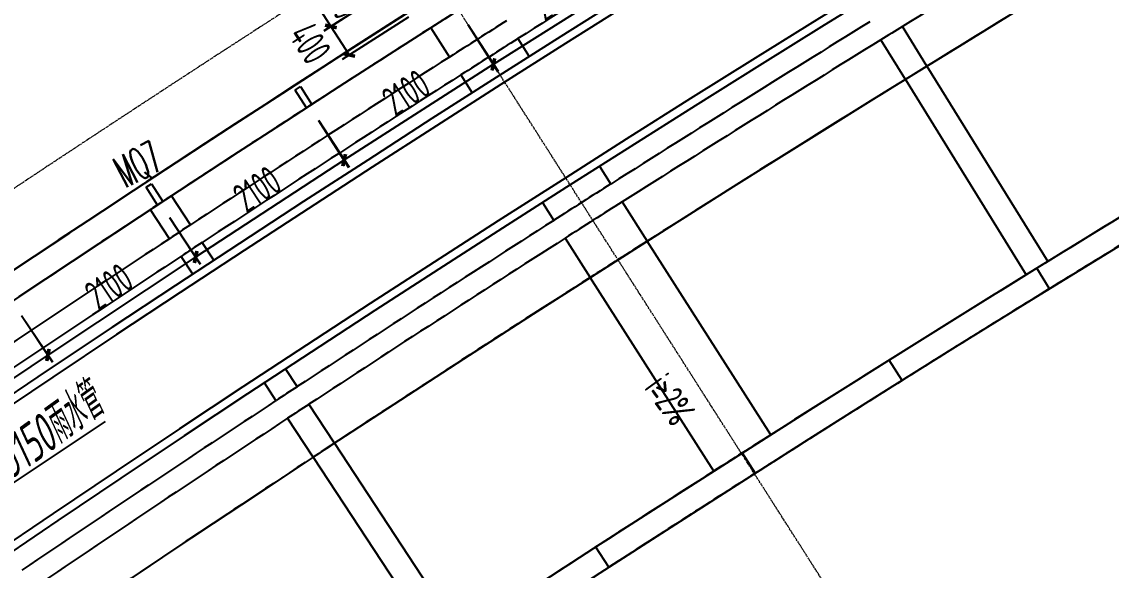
# Model space of a CAD drawing. Header units: millimetres. Extents: x 0 to 12110233, y -6694180 to 0.
# Drawn here: x 11616322 to 11629192, y -6454163 to -6447680 of the extents above; entities that cross this region are included whole.
import ezdxf
from ezdxf.enums import TextEntityAlignment as Align

# ---------------------------------------------------------------- set-up
doc = ezdxf.new("R2010")
doc.units = ezdxf.units.MM
doc.header["$LTSCALE"] = 10
doc.linetypes.add('A1-RG-AXIS-3~4F$0$CENTER', pattern=[50.8, 31.75, -6.35, 6.35, -6.35])
for name, color, linetype in [('A1-RD-3F$0$A-DIMS-1：100', 1, 'Continuous'), ('A1-RD-3F$0$A-GLAZ', 140, 'Continuous'), ('A1-RD-3F$0$A-louban', 5, 'Continuous'), ('A1-RI-F3$0$A-DIMS-1：100', 1, 'Continuous'), ('A1-RI-F3$0$A-SYMB', 4, 'Continuous'), ('A1-RI-F3$0$A-SYMB-AREA', 4, 'Continuous'), ('A1-RI-F3$0$A-SYMB-NAME', 4, 'Continuous'), ('A1-RI-F3$0$A-SYMB-STRS', 1, 'Continuous'), ('A1-RI-F3$0$A-TEXT', 4, 'Continuous'), ('A1-RI-F3$0$A-TEXT1', 4, 'Continuous'), ('A1-RI-F3$0$A1-RI-F3$0$A-DETL-PEN1', 245, 'Continuous'), ('A1-RI-F3$0$A1-RI-F3$0$A-DETL-PEN2', 233, 'Continuous'), ('A1-RI-F3$0$Crescent canopy$0$A-DETL-PEN1', 245, 'Continuous'), ('A1-RI-F3$0$Crescent canopy$0$A-DETL-PEN2', 233, 'Continuous'), ('A1-RI-F3$0$N-SYMB-DOOR', 13, 'Continuous'), ('A1-RI-F3$0$N-SYMB-DOOR1', 13, 'Continuous'), ('A1-RI-F3$0$N-SYMB-DOOR2', 13, 'Continuous')]:
    doc.layers.add(name, color=color, linetype=linetype)
doc.layers.add('A1-RG-AXIS-3~4F$0$A-GRID', color=1, linetype='A1-RG-AXIS-3~4F$0$CENTER', lineweight=9)
doc.layers.add('A1-RI-F3$0$A-STRA-HRAL', color=3, linetype='Continuous', lineweight=9)
doc.styles.add('A1-RD-3F$0$XD2008', font='xd-hzs.shx', dxfattribs={"width": 0.7, "bigfont": 'xd-hztxt.shx'})
doc.styles.add('A1-RI-F3$0$ECADI', font='gbeitc.shx', dxfattribs={"width": 0.7, "bigfont": 'gbcbig.shx'})
doc.styles.add('A1-RI-F3$0$ECADI-SYM', font='simplex.shx', dxfattribs={"width": 0.7, "bigfont": 'hztxt.shx'})
doc.styles.add('A1-RI-F3$0$XD2008', font='xd-hzs.shx', dxfattribs={"width": 0.7, "bigfont": 'xd-hztxt.shx'})
doc.dimstyles.new('A1-RD-3F$0$XD100$0', dxfattribs={"dimscale": 100, "dimtxt": 3.5, "dimasz": 1, "dimexe": 1, "dimexo": 2, "dimgap": 1, "dimtad": 1, "dimdec": 0, "dimdsep": 46, "dimtxsty": 'A1-RD-3F$0$XD2008', "dimblk1": 'A1-RD-3F$0$_ArchTick', "dimblk2": 'A1-RD-3F$0$_ArchTick', "dimsah": 1, "dimcen": 2.5, "dimclrd": 1, "dimclre": 1, "dimclrt": 4, "dimaunit": 1, "dimadec": 0, "dimazin": 0, "dimtfac": 1, "dimtdec": 0, "dimtix": 1, "dimtmove": 2, "dimatfit": 3, "dimfxl": 0, "dimtolj": 1, "dimtzin": 0, "dimarcsym": 0})
doc.dimstyles.new('A1-RI-F3$0$XD100$0', dxfattribs={"dimscale": 100, "dimtxt": 3.5, "dimasz": 2, "dimexe": 1, "dimexo": 2, "dimgap": 1, "dimtad": 1, "dimdec": 0, "dimdsep": 46, "dimtxsty": 'A1-RI-F3$0$XD2008', "dimblk1": 'A1-RI-F3$0$_ArchTick', "dimblk2": 'A1-RI-F3$0$_ArchTick', "dimsah": 1, "dimcen": 2.5, "dimclrd": 1, "dimclre": 1, "dimclrt": 4, "dimaunit": 1, "dimadec": 0, "dimazin": 0, "dimtfac": 1, "dimtdec": 0, "dimtix": 1, "dimtmove": 2, "dimatfit": 3, "dimfxl": 0, "dimtolj": 1, "dimtzin": 0, "dimarcsym": 0})

# ---------------------------------------------------------------- blocks, each defined once
blk = doc.blocks.new('A1-RD-3F$0$_ArchTick')
at = {"color": 0, "linetype": 'ByBlock', "const_width": 0.4}
blk.add_lwpolyline([(-0.5, -0.5), (0.5, 0.5)], dxfattribs=at)
blk = doc.blocks.new('*D645')
at = {"layer": 'A1-RD-3F$0$A-DIMS-1：100', "color": 1, "linetype": 'ByBlock', "lineweight": -2}
for p, q in [((11623366, -6446589), (11623720, -6447149)), ((11623667, -6447065), (11621892, -6448187)), ((11621591, -6447711), (11621945, -6448272))]:
    blk.add_line(p, q, dxfattribs=at)
at = {"layer": 'A1-RD-3F$0$A-DIMS-1：100', "color": 1, "linetype": 'ByBlock', "lineweight": -2, "xscale": 100, "yscale": 100, "zscale": 100}
for p, rotation in [((11623667, -6447065), 32.30968482004107), ((11621892, -6448187), 212.3096848200411)]:
    blk.add_blockref('A1-RD-3F$0$_ArchTick', p, dxfattribs=dict(at, rotation=rotation))
at = {"layer": 'A1-RD-3F$0$A-DIMS-1：100', "color": 4, "linetype": 'ByBlock', "insert": (11622632, -6447393), "char_height": 350, "attachment_point": 5, "rotation": 32.3097, "style": 'A1-RD-3F$0$XD2008'}
blk.add_mtext('\\A1;2100', dxfattribs=at)
blk = doc.blocks.new('*D646')
at = {"layer": 'A1-RD-3F$0$A-DIMS-1：100', "color": 1, "linetype": 'ByBlock', "lineweight": -2}
for p, q in [((11621592, -6447711), (11621949, -6448266)), ((11621895, -6448182), (11620128, -6449317)), ((11619826, -6448846), (11620182, -6449401))]:
    blk.add_line(p, q, dxfattribs=at)
at = {"layer": 'A1-RD-3F$0$A-DIMS-1：100', "color": 1, "linetype": 'ByBlock', "lineweight": -2, "xscale": 100, "yscale": 100, "zscale": 100}
for p, rotation in [((11621895, -6448182), 32.73107369233867), ((11620128, -6449317), 212.7310736923387)]:
    blk.add_blockref('A1-RD-3F$0$_ArchTick', p, dxfattribs=dict(at, rotation=rotation))
at = {"layer": 'A1-RD-3F$0$A-DIMS-1：100', "color": 4, "linetype": 'ByBlock', "insert": (11620863, -6448518), "char_height": 350, "attachment_point": 5, "rotation": 32.7311, "style": 'A1-RD-3F$0$XD2008'}
blk.add_mtext('\\A1;2100', dxfattribs=at)
blk = doc.blocks.new('*D647')
at = {"layer": 'A1-RD-3F$0$A-DIMS-1：100', "color": 1, "linetype": 'ByBlock', "lineweight": -2}
for p, q in [((11619827, -6448845), (11620188, -6449398)), ((11620133, -6449314), (11618374, -6450462)), ((11618068, -6449993), (11618429, -6450546))]:
    blk.add_line(p, q, dxfattribs=at)
at = {"layer": 'A1-RD-3F$0$A-DIMS-1：100', "color": 1, "linetype": 'ByBlock', "lineweight": -2, "xscale": 100, "yscale": 100, "zscale": 100}
for p, rotation in [((11620133, -6449314), 33.13740925475622), ((11618374, -6450462), 213.1374092547562)]:
    blk.add_blockref('A1-RD-3F$0$_ArchTick', p, dxfattribs=dict(at, rotation=rotation))
at = {"layer": 'A1-RD-3F$0$A-DIMS-1：100', "color": 4, "linetype": 'ByBlock', "insert": (11619103, -6449658), "char_height": 350, "attachment_point": 5, "rotation": 33.1374, "style": 'A1-RD-3F$0$XD2008'}
blk.add_mtext('\\A1;2100', dxfattribs=at)
blk = doc.blocks.new('*D601')
at = {"layer": 'A1-RD-3F$0$A-DIMS-1：100', "color": 1, "linetype": 'ByBlock', "lineweight": -2}
for p, q in [((11618069, -6449992), (11618434, -6450543)), ((11618379, -6450459), (11616629, -6451620)), ((11616319, -6451153), (11616684, -6451703))]:
    blk.add_line(p, q, dxfattribs=at)
at = {"layer": 'A1-RD-3F$0$A-DIMS-1：100', "color": 1, "linetype": 'ByBlock', "lineweight": -2, "xscale": 100, "yscale": 100, "zscale": 100}
for p, rotation in [((11618379, -6450459), 33.54876512828285), ((11616629, -6451620), 213.5487651282828)]:
    blk.add_blockref('A1-RD-3F$0$_ArchTick', p, dxfattribs=dict(at, rotation=rotation))
at = {"layer": 'A1-RD-3F$0$A-DIMS-1：100', "color": 4, "linetype": 'ByBlock', "insert": (11617352, -6450810), "char_height": 350, "attachment_point": 5, "rotation": 33.5488, "style": 'A1-RD-3F$0$XD2008'}
blk.add_mtext('\\A1;2100', dxfattribs=at)
blk = doc.blocks.new('*D602')
at = {"layer": 'A1-RD-3F$0$A-DIMS-1：100', "color": 1, "linetype": 'ByBlock', "lineweight": -2}
for p, q in [((11616320, -6451152), (11616689, -6451700)), ((11616633, -6451617), (11614891, -6452790)), ((11614579, -6452325), (11614947, -6452873))]:
    blk.add_line(p, q, dxfattribs=at)
at = {"layer": 'A1-RD-3F$0$A-DIMS-1：100', "color": 1, "linetype": 'ByBlock', "lineweight": -2, "xscale": 100, "yscale": 100, "zscale": 100}
for p, rotation in [((11616633, -6451617), 33.95447421643642), ((11614891, -6452790), 213.9544742164364)]:
    blk.add_blockref('A1-RD-3F$0$_ArchTick', p, dxfattribs=dict(at, rotation=rotation))
at = {"layer": 'A1-RD-3F$0$A-DIMS-1：100', "color": 4, "linetype": 'ByBlock', "insert": (11615609, -6451975), "char_height": 350, "attachment_point": 5, "rotation": 33.9545, "style": 'A1-RD-3F$0$XD2008'}
blk.add_mtext('\\A1;2100', dxfattribs=at)
blk = doc.blocks.new('A1-RD-3F$0$chuangkuang')
at = {"linetype": 'ByBlock'}
for p, q in [((11593433, -6456040), (11593631, -6455887)), ((11593631, -6455887), (11593677, -6455946)), ((11593677, -6455946), (11593479, -6456099)), ((11593479, -6456099), (11593433, -6456040))]:
    blk.add_line(p, q, dxfattribs=at)
blk = doc.blocks.new('A1-RI-F3$0$_ArchTick')
at = {"color": 0, "linetype": 'ByBlock', "const_width": 0.4}
blk.add_lwpolyline([(-0.5, -0.5), (0.5, 0.5)], dxfattribs=at)
blk = doc.blocks.new('*D284')
at = {"layer": 'A1-RI-F3$0$A-DIMS-1：100', "color": 1, "linetype": 'ByBlock', "lineweight": -2}
for p, q in [((11620432, -6446909), (11619647, -6447409)), ((11619732, -6447355), (11619678, -6447271)), ((11619732, -6447355), (11619974, -6447735)), ((11620673, -6447289), (11619889, -6447789)), ((11619974, -6447735), (11620027, -6447819))]:
    blk.add_line(p, q, dxfattribs=at)
at = {"layer": 'A1-RI-F3$0$A-DIMS-1：100', "color": 1, "linetype": 'ByBlock', "lineweight": -2, "xscale": 100, "yscale": 100, "zscale": 100}
for p, rotation in [((11619732, -6447355), 302.5203786183682), ((11619974, -6447735), 122.5203786183683)]:
    blk.add_blockref('A1-RI-F3$0$_ArchTick', p, dxfattribs=dict(at, rotation=rotation))
at = {"layer": 'A1-RI-F3$0$A-DIMS-1：100', "color": 4, "linetype": 'ByBlock', "insert": (11620085, -6447397), "char_height": 350, "attachment_point": 5, "rotation": 302.5204, "style": 'A1-RI-F3$0$XD2008'}
blk.add_mtext('\\A1;450', dxfattribs=at)
blk = doc.blocks.new('*D285')
at = {"layer": 'A1-RI-F3$0$A-DIMS-1：100', "color": 1, "linetype": 'ByBlock', "lineweight": -2}
for p, q in [((11620674, -6447289), (11619890, -6447790)), ((11620889, -6447626), (11620106, -6448127)), ((11619974, -6447736), (11620190, -6448073))]:
    blk.add_line(p, q, dxfattribs=at)
at = {"layer": 'A1-RI-F3$0$A-DIMS-1：100', "color": 1, "linetype": 'ByBlock', "lineweight": -2, "xscale": 100, "yscale": 100, "zscale": 100}
for p, rotation in [((11619974, -6447736), 122.5881871758488), ((11620190, -6448073), 302.5881871758488)]:
    blk.add_blockref('A1-RI-F3$0$_ArchTick', p, dxfattribs=dict(at, rotation=rotation))
at = {"layer": 'A1-RI-F3$0$A-DIMS-1：100', "color": 4, "linetype": 'ByBlock', "insert": (11619728, -6447932), "char_height": 350, "attachment_point": 5, "rotation": 302.5882, "style": 'A1-RI-F3$0$XD2008'}
blk.add_mtext('\\A1;400', dxfattribs=at)
blk = doc.blocks.new('A1-RG-AXIS-3~4F')
at = {"layer": 'A1-RG-AXIS-3~4F$0$A-GRID', "linetype": 'A1-RG-AXIS-3~4F$0$CENTER', "ltscale": 0.05}
blk.add_lwpolyline([(11682866.1, -6392336.6, 0.1037295), (11569674.9, -6456283.6, 0.1037295)], format="xyb", dxfattribs=at)
at = {"layer": 'A1-RG-AXIS-3~4F$0$A-GRID', "ltscale": 0.05}
for points in [[(11690526.5, -6414141.6, 0.1045271), (11584753.6, -6473784.9, 0.1045271)], [(11691982.6, -6418505.7, 0.1046376), (11587756.3, -6477270.1)]]:
    blk.add_lwpolyline(points, format="xyb", dxfattribs=at)
at = {"layer": 'A1-RG-AXIS-3~4F$0$A-GRID', "linetype": 'A1-RG-AXIS-3~4F$0$CENTER', "ltscale": 0.05}
blk.add_lwpolyline([(11626002.1, -6454628.9), (11603635.8, -6419548.3)], dxfattribs=at)
blk.add_arc((11778731.9, -6694178.6), 308600, 107.574373, 131.323037, dxfattribs=at)
at = {"layer": 'A1-RG-AXIS-3~4F$0$A-GRID', "ltscale": 0.05}
blk.add_arc((11778731.9, -6694178.6), 301700, 107.53359, 131.336201, dxfattribs=at)
blk = doc.blocks.new('A1-RI-F3$0$mc')
at = {"layer": 'A1-RI-F3$0$N-SYMB-DOOR', "style": 'A1-RI-F3$0$ECADI-SYM', "width": 0.7}
for tag, p in [('门窗主编号1', (55.7, -311.3)), ('门窗主编号2', (667.6, -311.3))]:
    blk.add_attdef(tag, p, '', height=180, dxfattribs=at)
at = {"layer": 'A1-RI-F3$0$N-SYMB-DOOR', "style": 'A1-RI-F3$0$ECADI-SYM', "width": 0.7, "flags": 1}
for tag, p in [('洞口尺寸(宽X高)', (55.6, -717.2)), ('备注', (57.1, -921.2))]:
    blk.add_attdef(tag, p, '', height=180, dxfattribs=at)
at = {"layer": 'A1-RI-F3$0$N-SYMB-DOOR1', "style": 'A1-RI-F3$0$ECADI-SYM', "width": 0.7}
blk.add_attdef('门窗辅编号1', (55.7, -516.1), '', height=180, dxfattribs=at)
at = {"layer": 'A1-RI-F3$0$N-SYMB-DOOR2', "style": 'A1-RI-F3$0$ECADI-SYM', "width": 0.7}
blk.add_attdef('门窗辅编号2', (311.5, -516.1), '', height=180, dxfattribs=at)
blk = doc.blocks.new('A1-RI-F3$0$5erhfh')
at = {"layer": 'A1-RI-F3$0$A-SYMB-AREA', "style": 'A1-RI-F3$0$ECADI', "width": 0.7}
blk.add_attdef('340M2', text='', height=2.5, dxfattribs=at).set_placement((0, 1.25), align=Align.MIDDLE_LEFT)
at = {"layer": 'A1-RI-F3$0$A-SYMB-NAME', "style": 'A1-RI-F3$0$ECADI', "width": 0.7}
blk.add_attdef('CHINESENAME', (-12.29, 3.09), '', height=4.5, dxfattribs=at)
blk = doc.blocks.new('A1-RI-F3$0$A1RUODIANJIAN')
at = {"layer": 'A1-RI-F3$0$A-SYMB-NAME', "linetype": 'ByBlock', "style": 'A1-RI-F3$0$XD2008', "width": 0.7}
blk.add_attdef('A1RUODIANJIAN', (11587156, -6438427), '', height=350, dxfattribs=at)
blk = doc.blocks.new('A1-RI-F3$0$A1-RI-F3$0$CRESCENT')
at = {"layer": 'A1-RI-F3$0$A1-RI-F3$0$A-DETL-PEN1'}
for radius, start, end in [(291580, 107.79006, 130.53329), (291480, 107.79008, 130.53322), (290140, 107.79045, 130.53224), (290040, 107.79047, 130.53216)]:
    blk.add_arc((761388, 423551), radius, start, end, dxfattribs=at)
at = {"layer": 'A1-RI-F3$0$A1-RI-F3$0$A-DETL-PEN2'}
for p, q in [((603809, 669964), (604029, 669619)), ((609669, 669512), (609380, 669980)), ((604838, 669838), (604972, 669627)), ((609414, 669355), (609125, 669823)), ((609669, 669512), (611096, 667202)), ((604163, 669408), (604298, 669197)), ((609414, 669355), (610840, 667045)), ((605800, 668328), (605935, 668118)), ((600971, 667636), (600745, 667978)), ((605126, 667898), (605260, 667688)), ((606069, 667907), (606365, 667443)), ((600720, 667471), (600495, 667814)), ((605394, 667477), (605690, 667013)), ((607824, 665154), (606365, 667443)), ((601246, 667218), (601108, 667427)), ((600995, 667053), (600858, 667262)), ((611118, 666881), (610968, 667123)), ((607150, 664724), (605690, 667013)), ((609375, 665796), (609223, 666037)), ((602229, 665723), (602092, 665932)), ((601979, 665558), (601842, 665767)), ((602669, 665055), (602367, 665514)), ((602419, 664890), (602116, 665349)), ((602669, 665055), (604161, 662786)), ((602419, 664890), (603911, 662622)), ((607487, 664939), (607640, 664699)), ((605912, 663588), (605757, 663827))]:
    blk.add_line(p, q, dxfattribs=at)
for centre, radius, start, end in [((761380, 423550), 288986, 105.8232, 130.74813), ((761380, 423550), 286271, 105.7964, 131.29161), ((761380, 423550), 285986, 105.79356, 131.34926), ((761362, 423594), 289490, 120.95391, 121.66806), ((761384, 423558), 291822, 121.72722, 122.44181), ((761421, 423500), 292551, 122.44196, 122.59864), ((761421, 423500), 292141, 122.44185, 122.59875), ((761384, 423558), 289782, 121.72743, 122.44126), ((761426, 423491), 292562, 122.59864, 123.31359), ((761365, 423589), 289496, 121.66806, 121.72744), ((761421, 423500), 291891, 122.44178, 122.59882), ((761384, 423558), 289532, 121.72745, 122.44119), ((761426, 423491), 292152, 122.59875, 123.31355), ((761426, 423491), 291902, 122.59882, 123.31352), ((761420, 423501), 289851, 122.44123, 122.59937), ((761408, 423520), 292528, 123.3136, 123.37236), ((761420, 423501), 289601, 122.44116, 122.59944), ((761372, 423573), 292464, 123.37234, 124.08721), ((761426, 423492), 289861, 122.59937, 123.31332), ((761408, 423520), 292118, 123.31356, 123.3724), ((761372, 423573), 292054, 123.37238, 124.0871), ((761426, 423492), 289611, 122.59944, 123.31329), ((761408, 423520), 291868, 123.31353, 123.37242), ((761372, 423573), 291804, 123.3724, 124.08704), ((761408, 423520), 289827, 123.31333, 123.37263), ((761373, 423573), 289764, 123.37261, 124.08648), ((761408, 423520), 289577, 123.3133, 123.37266), ((761373, 423573), 289514, 123.37264, 124.08642)]:
    blk.add_arc(centre, radius, start, end, dxfattribs=at)
blk = doc.blocks.new('A1-RI-F3$0$Crescent canopy$0$CRESCENT')
at = {"layer": 'A1-RI-F3$0$Crescent canopy$0$A-DETL-PEN1'}
for radius, start, end in [(291580, 107.79006, 130.53329), (291480, 107.79008, 130.53322), (290140, 107.79045, 130.53224), (290040, 107.79047, 130.53216)]:
    blk.add_arc((761388, 423551), radius, start, end, dxfattribs=at)
at = {"layer": 'A1-RI-F3$0$Crescent canopy$0$A-DETL-PEN2'}
for p, q in [((603809, 669964), (604029, 669619)), ((609669, 669512), (609380, 669980)), ((604838, 669838), (604972, 669627)), ((609414, 669355), (609125, 669823)), ((609669, 669512), (611096, 667202)), ((604163, 669408), (604298, 669197)), ((609414, 669355), (610840, 667045)), ((605800, 668328), (605935, 668118)), ((600971, 667636), (600745, 667978)), ((605126, 667898), (605260, 667688)), ((606069, 667907), (606365, 667443)), ((600720, 667471), (600495, 667814)), ((605394, 667477), (605690, 667013)), ((607824, 665154), (606365, 667443)), ((601246, 667218), (601108, 667427)), ((600995, 667053), (600858, 667262)), ((611118, 666881), (610968, 667123)), ((607150, 664724), (605690, 667013)), ((609375, 665796), (609223, 666037)), ((602229, 665723), (602092, 665932)), ((601979, 665558), (601842, 665767)), ((602669, 665055), (602367, 665514)), ((602419, 664890), (602116, 665349)), ((602669, 665055), (604161, 662786)), ((602419, 664890), (603911, 662622)), ((607487, 664939), (607640, 664699)), ((605912, 663588), (605757, 663827))]:
    blk.add_line(p, q, dxfattribs=at)
for centre, radius, start, end in [((761362, 423594), 289490, 120.95391, 121.66806), ((761384, 423558), 291822, 121.72722, 122.44181), ((761362, 423594), 288940, 120.95406, 121.668), ((761421, 423500), 292551, 122.44196, 122.59864), ((761421, 423500), 292141, 122.44185, 122.59875), ((761384, 423558), 289782, 121.72743, 122.44126), ((761426, 423491), 292562, 122.59864, 123.31359), ((761365, 423589), 289496, 121.66806, 121.72744), ((761421, 423500), 291891, 122.44178, 122.59882), ((761384, 423558), 289532, 121.72745, 122.44119), ((761426, 423491), 292152, 122.59875, 123.31355), ((761365, 423589), 288946, 121.668, 121.72749), ((761426, 423491), 291902, 122.59882, 123.31352), ((761384, 423558), 288982, 121.72751, 122.44104), ((761370, 423581), 286240, 120.95481, 121.66769), ((761420, 423501), 289851, 122.44123, 122.59937), ((761408, 423520), 292528, 123.3136, 123.37236), ((761372, 423577), 285960, 121.28627, 121.69771), ((761420, 423501), 289601, 122.44116, 122.59944), ((761372, 423573), 292464, 123.37234, 124.08721), ((761426, 423492), 289861, 122.59937, 123.31332), ((761408, 423520), 292118, 123.31356, 123.3724), ((761372, 423573), 292054, 123.37238, 124.0871), ((761426, 423492), 289611, 122.59944, 123.31329), ((761420, 423501), 289050, 122.44101, 122.59959), ((761408, 423520), 291868, 123.31353, 123.37242), ((761372, 423573), 291804, 123.3724, 124.08704), ((761365, 423589), 286231, 121.66772, 121.72777), ((761386, 423555), 286271, 121.72774, 122.44022), ((761426, 423492), 289061, 122.59959, 123.31323), ((761381, 423563), 285977, 121.69771, 122.10912), ((761394, 423542), 286001, 122.10912, 122.52026), ((761408, 423520), 289827, 123.31333, 123.37263), ((761373, 423573), 289764, 123.37261, 124.08648), ((761408, 423520), 289577, 123.3133, 123.37266), ((761373, 423573), 289514, 123.37264, 124.08642), ((761420, 423501), 286335, 122.44026, 122.60034), ((761408, 423520), 289027, 123.31324, 123.37271), ((761373, 423573), 288964, 123.37269, 124.08627), ((761401, 423531), 286299, 122.60031, 123.31304), ((761401, 423531), 286015, 122.52026, 122.9317), ((761399, 423534), 286010, 122.93169, 123.34306)]:
    blk.add_arc(centre, radius, start, end, dxfattribs=at)
blk = doc.blocks.new('A1-RD-3F')
at = {"layer": 'A1-RD-3F$0$A-GLAZ', "ltscale": 0.25}
for radius, start, end in [(292500, 108.926088, 127.887577), (292800, 117.388439, 127.828852)]:
    blk.add_arc((11778731.9, -6694178.6), radius, start, end, dxfattribs=at)
at = {"layer": 'A1-RD-3F$0$A-louban'}
blk.add_lwpolyline([(11592588.1, -6454464.8), (11599156.3, -6462911.6, -0.0824084), (11683479, -6417305.5)], format="xyb", dxfattribs=at)
at = {"linetype": 'ByBlock'}
for p, rotation in [((4190006.4, -17443606.6), 85.0637443589525), ((4267376.7, -17497812.3), 85.47509873445583)]:
    blk.add_blockref('A1-RD-3F$0$chuangkuang', p, dxfattribs=dict(at, rotation=rotation))
at = {"layer": 'A1-RD-3F$0$A-DIMS-1：100', "color": 3, "linetype": 'ByBlock'}
for p1, p2, distance, picture, middle in [((11623258.8, -6446419.9), (11621484, -6447542.4), 762.9, '*D645', (11622632.1, -6447393.5)), ((11621484, -6447542.4), (11619717.4, -6448677.8), 760.1, '*D646', (11620862.9, -6448518.2)), ((11619717.4, -6448677.8), (11617958.9, -6449825.8), 760, '*D647', (11619103.3, -6449658)), ((11617958.9, -6449825.8), (11616208.8, -6450986.4), 760, '*D601', (11617351.9, -6450810.3)), ((11616208.8, -6450986.4), (11614466.9, -6452159.3), 760, '*D602', (11615608.7, -6451975.1))]:
    dim = blk.add_aligned_dim(p1=p1, p2=p2, distance=distance, dimstyle='A1-RD-3F$0$XD100$0', override={"dimasz": 1}, dxfattribs=at)
    dim.commit()
    dim.dimension.update_dxf_attribs({"geometry": picture, "text_midpoint": middle})
blk = doc.blocks.new('A1-RI-F3')
at = {"layer": 'A1-RI-F3$0$A-STRA-HRAL', "ltscale": 0.25}
for radius, start, end in [(303650, 120.912698, 125.773477), (303700, 120.922125, 125.764051)]:
    blk.add_arc((11778731.9, -6694178.6), radius, start, end, dxfattribs=at)
at = {"layer": 'A1-RI-F3$0$A-SYMB'}
blk.add_lwpolyline([(11616049.2, -6454492.9), (11616176.4, -6453161.3), (11617312.4, -6452405.9)], dxfattribs=at)
at = {"layer": 'A1-RI-F3$0$A-SYMB-STRS'}
blk.add_lwpolyline([(11624099.7, -6452742.7, 0, 0, 0), (11623245.7, -6451476, 80, 0, 0), (11623078, -6451227.3, 0, 0, 0)], format="xyseb", dxfattribs=at)
for name, p in [('A1-RG-AXIS-3~4F', (0, 0)), ('A1-RI-F3$0$Crescent canopy$0$CRESCENT', (11017346, -7117715.9))]:
    blk.add_blockref(name, p)
at = {"color": 3, "linetype": 'ByBlock'}
blk.add_blockref('A1-RD-3F', (0, 0), dxfattribs=at)
at = {"layer": 'A1-RI-F3$0$A-SYMB-NAME', "linetype": 'ByBlock'}
ref = blk.add_blockref('A1-RI-F3$0$A1RUODIANJIAN', (23648772.7, -12031471.5), dxfattribs=dict(at, xscale=-1, rotation=306.0522525437023))
ref.add_attrib('A1RUODIANJIAN', 'i≥2%', (11623663.4, -6452010), dxfattribs={"linetype": 'ByBlock', "height": 350, "rotation": 306.05225, "style": 'A1-RI-F3$0$XD2008', "width": 0.7})
at = {"layer": 'A1-RI-F3$0$A-TEXT'}
ref = blk.add_blockref('A1-RI-F3$0$5erhfh', (11617347.5, -6452651.8), dxfattribs=dict(at, xscale=100.0000000001842, yscale=100.0000000002221, zscale=100.0000000002243, rotation=35.70527493933437))
ref.add_attrib('CHINESENAME', '%%c150雨水管', (11616169.2, -6453118.5), dxfattribs={"layer": 'A1-RI-F3$0$A-SYMB-NAME', "height": 450, "rotation": 35.70527, "style": 'A1-RI-F3$0$ECADI', "width": 0.7})
at = {"layer": 'A1-RI-F3$0$Crescent canopy$0$A-DETL-PEN2'}
blk.add_blockref('A1-RI-F3$0$A1-RI-F3$0$CRESCENT', (11017346, -7117715.9), dxfattribs=at)
at = {"layer": 'A1-RI-F3$0$N-SYMB-DOOR'}
ref = blk.add_blockref('A1-RI-F3$0$mc', (11617258.3, -6449274.3), dxfattribs=dict(at, xscale=1.499999999156396, yscale=1.499999999156396, rotation=27.15055400611745))
ref.add_attrib('门窗主编号1', 'MQ7', (11617545.6, -6449651.6), dxfattribs={"height": 375, "rotation": 27.15055, "style": 'A1-RI-F3$0$ECADI-SYM', "width": 0.5})
at = {"layer": 'A1-RI-F3$0$A-TEXT1', "style": 'A1-RI-F3$0$ECADI', "width": 0.7}
for tag, p in [('（-0.050）', (11743140.2, -6434229.8)), ('（结构标高）', (11749919, -6434229.8))]:
    blk.add_attdef(tag, p, '', height=321.4, dxfattribs=at)
at = {"layer": 'A1-RI-F3$0$A-DIMS-1：100', "linetype": 'ByBlock'}
dim = blk.add_aligned_dim(p1=(11620600.2, -6446801.6), p2=(11620842.1, -6447181), distance=-1030, dimstyle='A1-RI-F3$0$XD100$0', override={"dimasz": 1, "dimadec": 2, "dimazin": 2}, dxfattribs=at)
dim.commit()
dim.dimension.update_dxf_attribs({"geometry": '*D284', "text_midpoint": (11620084.5, -6447397.2)})
dim = blk.add_linear_dim(base=(11620189.8, -6448072.9), p1=(11620842.1, -6447181), p2=(11621057.6, -6447518.2), angle=302.58819, dimstyle='A1-RI-F3$0$XD100$0', override={"dimasz": 1, "dimadec": 2, "dimazin": 2}, dxfattribs=at)
dim.commit()
dim.dimension.update_dxf_attribs({"geometry": '*D285', "text_midpoint": (11619728.5, -6447931.7), "dimtype": 129})

msp = doc.modelspace()

# ---------------------------------------------------------------- block references
msp.add_blockref('A1-RI-F3', (0, 0))

doc.saveas('drawing.dxf')
